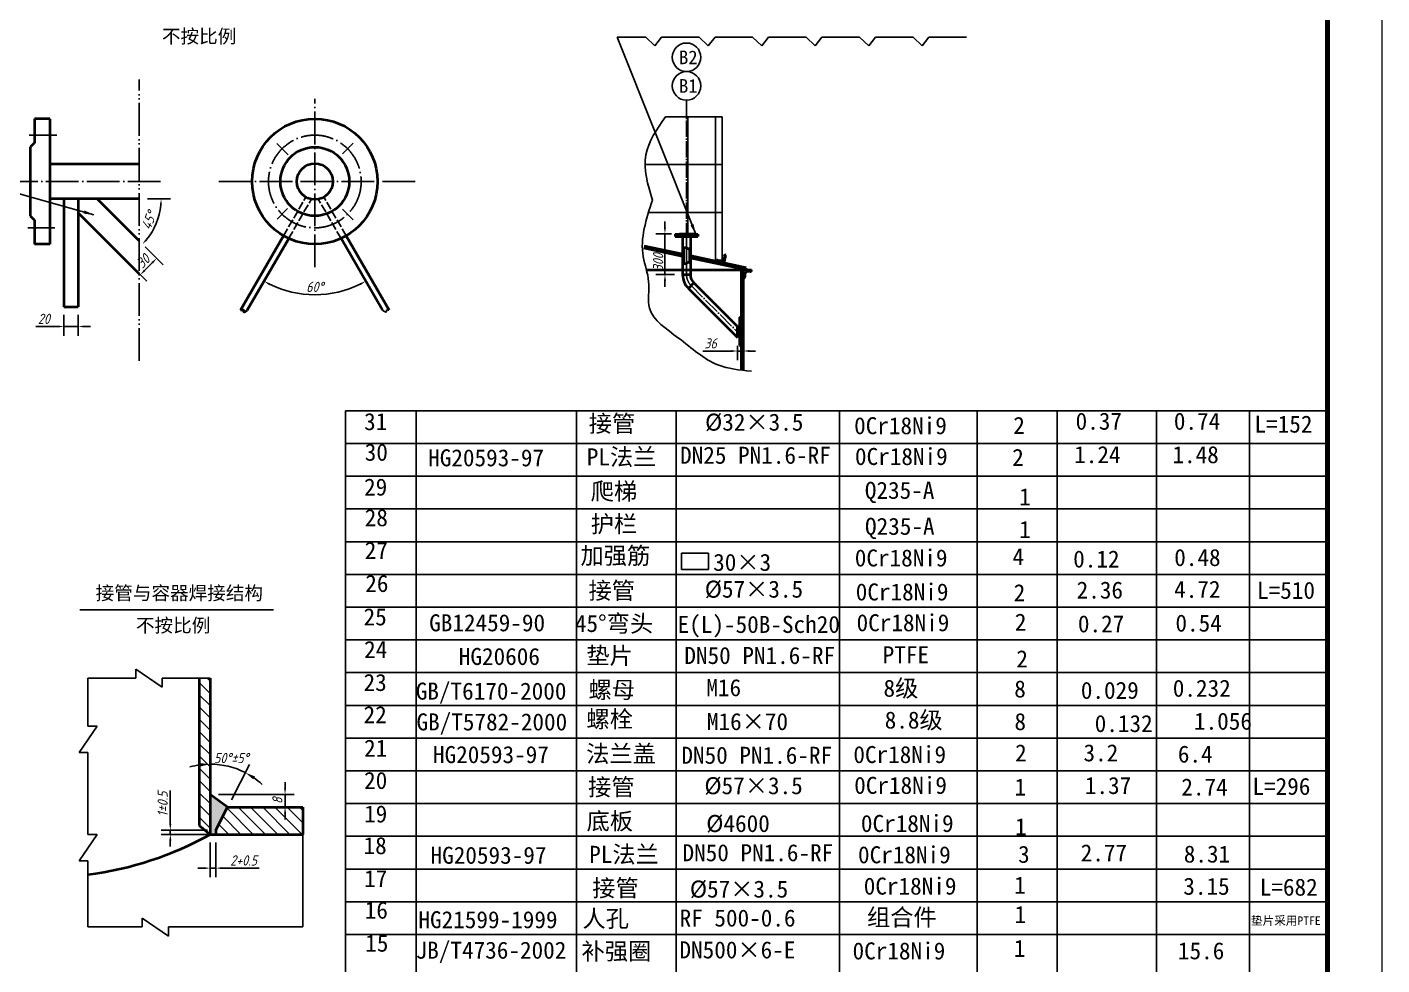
# Model space of a CAD drawing. Header units: millimetres. Extents: x -636 to 32964, y -4723 to 19037.
# Drawn here: x 6228 to 16164, y 1372 to 8249 of the extents above; entities that cross this region are included whole.
import ezdxf

# ---------------------------------------------------------------- set-up
doc = ezdxf.new("R2010")
doc.units = ezdxf.units.MM
doc.header["$LTSCALE"] = 10
for name, pattern in [('ACAD_ISO02W100', [15, 12, -3]), ('ACAD_ISO04W100', [30, 24, -3, 0, -3]), ('ACAD_ISO05W100', [33, 24, -3, 0, -3, 0, -3])]:
    doc.linetypes.add(name, pattern=pattern)
for name, color, linetype in [('双点画线', 6, 'ACAD_ISO05W100'), ('标注', 8, 'Continuous'), ('虚线', 2, 'ACAD_ISO02W100')]:
    doc.layers.add(name, color=color, linetype=linetype)
for name, color, linetype, lineweight in [('图纸内框', 6, 'Continuous', 90), ('图纸外框', 7, 'Continuous', 15), ('点划线', 1, 'ACAD_ISO04W100', 25), ('粗实线', 4, 'Continuous', 40)]:
    doc.layers.add(name, color=color, linetype=linetype, lineweight=lineweight)
doc.styles.add('GB', font='gbeitc.shx', dxfattribs={"bigfont": 'gbcbig.shx'})
doc.styles.get("Standard").update_dxf_attribs({"font": 'SimSun.ttf'})
doc.dimstyles.new('GB', dxfattribs={"dimscale": 30, "dimtxt": 2.5, "dimasz": 2.5, "dimexe": 2.25, "dimexo": 2, "dimtad": 1, "dimdec": 0, "dimtxsty": 'GB', "dimcen": 2.5, "dimadec": 0, "dimazin": 0, "dimtfac": 1, "dimtdec": 0, "dimtmove": 0, "dimatfit": 3, "dimfxl": 0, "dimarcsym": 0})
doc.dimstyles.new('GB$0', dxfattribs={"dimscale": 30, "dimtxt": 2.5, "dimasz": 1.5, "dimexe": 2.25, "dimexo": 2, "dimtad": 1, "dimdec": 0, "dimtxsty": 'GB', "dimcen": 2.5, "dimadec": 0, "dimazin": 0, "dimtfac": 1, "dimtdec": 0, "dimtmove": 0, "dimatfit": 3, "dimfxl": 0, "dimarcsym": 0})
doc.dimstyles.new('GB$2', dxfattribs={"dimscale": 30, "dimtxt": 2.5, "dimasz": 2.5, "dimexe": 2.25, "dimexo": 2, "dimtad": 1, "dimtih": 1, "dimtoh": 1, "dimdec": 0, "dimtxsty": 'GB', "dimcen": 2.5, "dimadec": 0, "dimazin": 0, "dimtfac": 1, "dimtdec": 0, "dimtmove": 0, "dimatfit": 3, "dimfxl": 0, "dimarcsym": 0})

# ---------------------------------------------------------------- blocks, each defined once
blk = doc.blocks.new('*D8')
at = {"layer": 'Defpoints', "color": 0}
for p in [(7570.6, 2622.9), (7698.5, 2529.4), (8119.6, 2529.4)]:
    blk.add_point(p, dxfattribs=at)
at = {"layer": '标注', "color": 0, "lineweight": -2}
for p, q in [((8119.6, 2667.9), (8119.6, 2712.9)), ((7630.6, 2622.9), (8187.1, 2622.9)), ((8119.6, 2622.9), (8119.6, 2529.4)), ((7758.5, 2529.4), (8187.1, 2529.4)), ((8119.6, 2484.4), (8119.6, 2439.4))]:
    blk.add_line(p, q, dxfattribs=at)
at = {"layer": '标注', "color": 0}
for points in [[(8112.1, 2667.9), (8127.1, 2667.9), (8119.6, 2622.9)], [(8112.1, 2484.4), (8127.1, 2484.4), (8119.6, 2529.4)]]:
    blk.add_solid(points, dxfattribs=at)
at = {"layer": '标注', "color": 0, "insert": (8063.3, 2576.2), "char_height": 75, "attachment_point": 5, "rotation": 90, "style": 'GB'}
blk.add_mtext('8', dxfattribs=at)
blk = doc.blocks.new('*D9')
at = {"layer": 'Defpoints', "color": 0}
for p in [(7570.6, 2329.4), (7611.5, 2329.4), (7611.5, 2081.9)]:
    blk.add_point(p, dxfattribs=at)
at = {"layer": '标注', "color": 0, "lineweight": -2}
for p, q in [((7570.6, 2269.4), (7570.6, 2014.4)), ((7611.5, 2269.4), (7611.5, 2014.4)), ((7525.6, 2081.9), (7480.6, 2081.9)), ((7570.6, 2081.9), (7611.5, 2081.9)), ((7656.5, 2081.9), (7929.6, 2081.9))]:
    blk.add_line(p, q, dxfattribs=at)
at = {"layer": '标注', "color": 0}
for points in [[(7525.6, 2089.4), (7525.6, 2074.4), (7570.6, 2081.9)], [(7656.5, 2089.4), (7656.5, 2074.4), (7611.5, 2081.9)]]:
    blk.add_solid(points, dxfattribs=at)
at = {"layer": '标注', "color": 0, "insert": (7815.6, 2138.2), "char_height": 75, "attachment_point": 5, "style": 'GB'}
blk.add_mtext('2+0.5', dxfattribs=at)
blk = doc.blocks.new('*D10')
at = {"layer": 'Defpoints', "color": 0}
for p in [(7278, 2360.3), (7611.5, 2360.3), (7611.5, 2329.4)]:
    blk.add_point(p, dxfattribs=at)
at = {"layer": '标注', "color": 0, "lineweight": -2}
for p, q in [((7278, 2405.3), (7278, 2651.9)), ((7551.5, 2360.3), (7210.5, 2360.3)), ((7551.5, 2329.4), (7210.5, 2329.4)), ((7278, 2329.4), (7278, 2360.3)), ((7278, 2284.4), (7278, 2239.4))]:
    blk.add_line(p, q, dxfattribs=at)
at = {"layer": '标注', "color": 0}
for points in [[(7270.5, 2405.3), (7285.5, 2405.3), (7278, 2360.3)], [(7270.5, 2284.4), (7285.5, 2284.4), (7278, 2329.4)]]:
    blk.add_solid(points, dxfattribs=at)
at = {"layer": '标注', "color": 0, "insert": (7221.8, 2551.1), "char_height": 75, "attachment_point": 5, "rotation": 90, "style": 'GB'}
blk.add_mtext('1%%p0.5', dxfattribs=at)
blk = doc.blocks.new('*D11')
at = {"layer": 'Defpoints', "color": 0}
for p in [(7570.6, 3475.6), (7659.5, 2837.2), (7698.5, 2529.4), (7570.6, 2329.4), (7611.5, 2360.3)]:
    blk.add_point(p, dxfattribs=at)
at = {"layer": '标注', "color": 0, "lineweight": -2}
blk.add_line((7726, 2582.7), (7859.4, 2841.8), dxfattribs=at)
for start, end in [(97.63195, 105.2639), (62.76139, 90), (47.4975, 55.12944)]:
    blk.add_arc((7570.6, 2280.8), 563.5, start, end, dxfattribs=at)
at = {"layer": '标注', "color": 0}
for points in [[(7494.9, 2851.8), (7496.6, 2826.8), (7570.6, 2844.3)], [(7886.3, 2732.4), (7899.2, 2753.8), (7828.5, 2781.8)]]:
    blk.add_solid(points, dxfattribs=at)
at = {"layer": '标注', "color": 0, "insert": (7725.3, 2889.1), "char_height": 75, "attachment_point": 5, "style": 'GB'}
blk.add_mtext('50%%d%%p5%%D', dxfattribs=at)
blk = doc.blocks.new('*D18')
at = {"layer": 'Defpoints', "color": 0}
for p in [(7050.3, 6680.4), (6929.8, 6559.9), (7057.4, 6432.3)]:
    blk.add_point(p, dxfattribs=at)
at = {"layer": '标注', "color": 0, "lineweight": -2}
for p, q in [((7092.7, 6638), (7225.7, 6505.1)), ((6972.2, 6517.5), (7105.2, 6384.5)), ((7146.1, 6521), (7089.3, 6464.1))]:
    blk.add_line(p, q, dxfattribs=at)
at = {"layer": '标注', "color": 0}
for points in [[(7084, 6469.4), (7094.6, 6458.8), (7057.4, 6432.3)], [(7140.8, 6526.3), (7151.4, 6515.7), (7177.9, 6552.8)]]:
    blk.add_solid(points, dxfattribs=at)
at = {"layer": '标注', "color": 0, "insert": (7077.9, 6532.3), "char_height": 75, "attachment_point": 5, "rotation": 45, "style": 'GB'}
blk.add_mtext('30', dxfattribs=at)
blk = doc.blocks.new('*D19')
at = {"layer": 'Defpoints', "color": 0}
for p in [(6393.9, 6988.5), (6742.2, 6988.5), (7050.3, 6988.5), (7050.3, 6680.4), (7148, 6754.3)]:
    blk.add_point(p, dxfattribs=at)
at = {"layer": '标注', "color": 0, "lineweight": -2}
for p, q in [((7110.3, 6988.5), (7278.2, 6988.5)), ((7092.7, 6638), (7121.2, 6609.5))]:
    blk.add_line(p, q, dxfattribs=at)
blk.add_arc((6742.2, 6988.5), 468.5, 320.5054, 354.4946, dxfattribs=at)
at = {"layer": '标注', "color": 0}
for points in [[(7201.1, 6943.9), (7216.1, 6943.2), (7210.7, 6988.5)], [(7109.3, 6685.5), (7098.2, 6695.6), (7073.5, 6657.2)]]:
    blk.add_solid(points, dxfattribs=at)
at = {"layer": '标注', "color": 0, "insert": (7121.2, 6831.5), "char_height": 75, "attachment_point": 5, "rotation": 67.5, "style": 'GB'}
blk.add_mtext('45°', dxfattribs=at)
blk = doc.blocks.new('*D20')
at = {"layer": 'Defpoints', "color": 0}
for p in [(8146.3, 6699.2), (8529.8, 6698.7), (8208.4, 6296.8), (7842.5, 6173), (8833.3, 6173)]:
    blk.add_point(p, dxfattribs=at)
at = {"layer": '标注', "color": 0, "lineweight": -2}
blk.add_arc((8337.9, 7031.1), 745.6, 243.45858, 296.54142, dxfattribs=at)
at = {"layer": '标注', "color": 0}
for points in [[(8001.2, 6357.4), (8008.3, 6370.6), (7965.1, 6385.4)], [(8667.5, 6370.6), (8674.6, 6357.4), (8710.7, 6385.4)]]:
    blk.add_solid(points, dxfattribs=at)
at = {"layer": '标注', "color": 0, "insert": (8337.9, 6343.8), "char_height": 75, "attachment_point": 5, "style": 'GB'}
blk.add_mtext('60°', dxfattribs=at)
blk = doc.blocks.new('*D43')
at = {"layer": 'Defpoints', "color": 0}
for p in [(6498.2, 6198.5), (6602.9, 6198.5), (6498.2, 6053.2)]:
    blk.add_point(p, dxfattribs=at)
at = {"layer": '标注', "color": 0, "lineweight": -2}
for p, q in [((6498.2, 6138.5), (6498.2, 5985.7)), ((6602.9, 6138.5), (6602.9, 5985.7)), ((6453.2, 6053.2), (6292.6, 6053.2)), ((6602.9, 6053.2), (6498.2, 6053.2)), ((6647.9, 6053.2), (6692.9, 6053.2))]:
    blk.add_line(p, q, dxfattribs=at)
at = {"layer": '标注', "color": 0}
for points in [[(6453.2, 6060.7), (6453.2, 6045.7), (6498.2, 6053.2)], [(6647.9, 6060.7), (6647.9, 6045.7), (6602.9, 6053.2)]]:
    blk.add_solid(points, dxfattribs=at)
at = {"layer": '标注', "color": 0, "insert": (6350.4, 6109.4), "char_height": 75, "attachment_point": 5, "style": 'GB'}
blk.add_mtext('20', dxfattribs=at)
blk = doc.blocks.new('*D63')
at = {"layer": 'Defpoints', "color": 0}
for p in [(11014.5, 6733.8), (10905.8, 6433.8), (11035.5, 6433.8)]:
    blk.add_point(p, dxfattribs=at)
at = {"layer": '标注', "color": 0, "lineweight": -2}
for p, q in [((10905.8, 6778.8), (10905.8, 6823.8)), ((10954.5, 6733.8), (10838.3, 6733.8)), ((10905.8, 6733.8), (10905.8, 6433.8)), ((10975.5, 6433.8), (10838.3, 6433.8)), ((10905.8, 6388.8), (10905.8, 6343.8))]:
    blk.add_line(p, q, dxfattribs=at)
at = {"layer": '标注', "color": 0}
for points in [[(10898.3, 6778.8), (10913.3, 6778.8), (10905.8, 6733.8)], [(10898.3, 6388.8), (10913.3, 6388.8), (10905.8, 6433.8)]]:
    blk.add_solid(points, dxfattribs=at)
at = {"layer": '标注', "color": 0, "insert": (10855.6, 6523.4), "char_height": 75, "attachment_point": 5, "rotation": 90, "style": 'GB'}
blk.add_mtext('300', dxfattribs=at)
blk = doc.blocks.new('*D64')
at = {"layer": 'Defpoints', "color": 0}
for p in [(11437.9, 5972.4), (11480, 5940.9), (11480, 5873.4)]:
    blk.add_point(p, dxfattribs=at)
at = {"layer": '标注', "color": 0, "lineweight": -2}
for p, q in [((11392.9, 5873.4), (11182.3, 5873.4)), ((11437.9, 5912.4), (11437.9, 5805.9)), ((11480, 5873.4), (11437.9, 5873.4)), ((11480, 5880.9), (11480, 5805.9)), ((11525, 5873.4), (11570, 5873.4))]:
    blk.add_line(p, q, dxfattribs=at)
at = {"layer": '标注', "color": 0}
for points in [[(11392.9, 5880.9), (11392.9, 5865.9), (11437.9, 5873.4)], [(11525, 5880.9), (11525, 5865.9), (11480, 5873.4)]]:
    blk.add_solid(points, dxfattribs=at)
at = {"layer": '标注', "color": 0, "insert": (11240.1, 5929.6), "char_height": 75, "attachment_point": 5, "style": 'GB'}
blk.add_mtext('36', dxfattribs=at)

msp = doc.modelspace()

# ---------------------------------------------------------------- hatches: boundary and pattern name
at = {"layer": '标注'}
h = msp.add_hatch(dxfattribs=at)
h.set_pattern_fill('ANSI31', color=256, scale=20, angle=90, style=0)
h.set_pattern_definition([(135, (11187.81, 8726.175), (-44.9013, -44.9013), [])])
h.paths.add_polyline_path([(8250.6, 2529.4), (7698.5, 2529.4), (7611.5, 2360.3), (7611.5, 2329.4), (8250.6, 2329.4)])
h.paths.add_polyline_path([(7570.6, 3475.6), (7490.6, 3475.6), (7490.6, 2394.9), (7570.6, 2329.4)])
msp.add_hatch(color=256, dxfattribs=at).paths.add_polyline_path([(7698.5, 2529.4), (7570.6, 2622.9), (7570.6, 2329.4), (7611.5, 2329.4), (7611.5, 2360.3)])

# ---------------------------------------------------------------- linework, layer by layer
at = {"layer": '双点画线'}
msp.add_line((7050.3, 5801.5), (7050.3, 7864.7), dxfattribs=at)
at = {"layer": '图纸内框'}
msp.add_line((15763.9, 18637.3), (15763.9, -4322.7), dxfattribs=at)
at = {"layer": '图纸外框'}
msp.add_line((16163.9, 19037.3), (16163.9, -4722.7), dxfattribs=at)
at = {"layer": '标注'}
for p, q in [((10554.1, 8175.5), (10764.4, 8175.5)), ((10764.4, 8175.5), (10831.6, 8111.2)), ((10831.6, 8111.2), (10880.8, 8175.5)), ((10880.8, 8175.5), (11156.5, 8175.5)), ((11156.5, 8175.5), (11223.7, 8111.2)), ((11223.7, 8111.2), (11272.9, 8175.5)), ((11272.9, 8175.5), (11548.6, 8175.5)), ((11548.6, 8175.5), (11615.8, 8111.2)), ((11615.8, 8111.2), (11665, 8175.5)), ((11665, 8175.5), (11940.8, 8175.5)), ((11940.8, 8175.5), (12008, 8111.2)), ((12008, 8111.2), (12057.2, 8175.5)), ((12057.2, 8175.5), (12332.9, 8175.5)), ((12332.9, 8175.5), (12400.1, 8111.2)), ((12400.1, 8111.2), (12449.3, 8175.5)), ((12449.3, 8175.5), (12725, 8175.5)), ((12725, 8175.5), (12792.2, 8111.2)), ((12792.2, 8111.2), (12841.4, 8175.5)), ((12841.4, 8175.5), (13117.1, 8175.5)), ((10909, 7589.9), (11326.3, 7589.9)), ((11073.4, 6733.8), (11073.4, 7589.9)), ((11073.4, 6733.8), (11073.4, 7589.9)), ((11275.2, 6539.9), (11275.2, 7589.9)), ((11326.3, 6539.9), (11326.3, 7589.9)), ((8141.6, 7313.2), (8060.2, 7394.9)), ((8540.3, 7318.4), (8618.4, 7396.4)), ((10760.3, 7239.9), (11326.3, 7239.9)), ((8138.5, 6917.6), (8061.5, 6840.7)), ((8541.3, 6912.7), (8618.1, 6835.7)), ((10784.8, 6889.9), (11326.3, 6889.9)), ((8563.9, -562.7), (8563.9, 5435.3)), ((8563.9, 5435.3), (15763.9, 5435.3)), ((9081.5, 1835.3), (9081.5, 5435.3)), ((10257.1, 1835.3), (10257.1, 5435.3)), ((10989, 2075.3), (10989, 5435.3)), ((12186.8, -2242.7), (12186.8, 5435.3)), ((13194.4, 4955.3), (13194.4, 5435.3)), ((13781.6, 2077.3), (13781.6, 5435.3)), ((13781.6, 1837.3), (13781.6, 5435.3)), ((14509.7, 1837.3), (14509.7, 5435.3)), ((15194, -2242.7), (15194, 5435.3)), ((8563.9, 5195.3), (15763.9, 5195.3)), ((8563.9, 4955.3), (15763.9, 4955.3)), ((8563.9, 4955.3), (15763.9, 4955.3)), ((13194.4, 4475.3), (13194.4, 4955.3)), ((8563.9, 4715.3), (15763.9, 4715.3)), ((8563.9, 4475.3), (15763.9, 4475.3)), ((13194.4, 1835.3), (13194.4, 4475.3)), ((8563.9, 4235.3), (15763.9, 4235.3)), ((8563.9, 4235.3), (15763.9, 4235.3)), ((8563.9, 4235.3), (15763.9, 4235.3)), ((8563.9, 4235.3), (15763.9, 4235.3)), ((13194.4, 3995.3), (13194.4, 4235.3)), ((6614, 3976.2), (8034, 3976.2)), ((8563.9, 3995.3), (15763.9, 3995.3)), ((8563.9, 3755.3), (15763.9, 3755.3)), ((10257.1, 3515.3), (10257.1, 3755.3)), ((7217.3, 3408), (7024.1, 3540.2)), ((7024.1, 3540.2), (7024.1, 3475.6)), ((8563.9, 3515.3), (15763.9, 3515.3)), ((8563.9, 3515.3), (15763.9, 3515.3)), ((8563.9, 3515.3), (15763.9, 3515.3)), ((7024.1, 3475.6), (6673.8, 3475.6)), ((6673.8, 3475.6), (6673.8, 3122.3)), ((7570.6, 3475.6), (7217.3, 3475.6)), ((7217.3, 3475.6), (7217.3, 3408)), ((8563.9, 3275.3), (15763.9, 3275.3)), ((6741.5, 3122.3), (6609.2, 2929.1)), ((6673.8, 3122.3), (6741.5, 3122.3)), ((8563.9, 3035.3), (15763.9, 3035.3)), ((6609.2, 2929.1), (6673.8, 2929.1)), ((6673.8, 2929.1), (6673.8, 2578.8)), ((8563.9, 2795.3), (15763.9, 2795.3)), ((6673.8, 2578.8), (6673.8, 2328.7)), ((8563.9, 2555.3), (15763.9, 2555.3)), ((6741.5, 2328.7), (6609.2, 2135.5)), ((6673.8, 2328.7), (6741.5, 2328.7)), ((8250.6, 2329.4), (8250.6, 1650.6)), ((8563.9, 2315.3), (15763.9, 2315.3)), ((13194.4, 2075.3), (13194.4, 2315.3)), ((13781.6, 2077.3), (13781.6, 2317.3)), ((13781.6, 2077.3), (13781.6, 2317.3)), ((6609.2, 2135.5), (6673.8, 2135.5)), ((6673.8, 2135.5), (6673.8, 1650.6)), ((8563.9, 2075.3), (15763.9, 2075.3)), ((10989, -324.7), (10989, 2075.3)), ((8563.9, 1835.3), (15763.9, 1835.3)), ((8563.9, 1835.3), (15763.9, 1835.3)), ((8563.9, 1835.3), (15763.9, 1835.3)), ((8563.9, 1835.3), (15763.9, 1835.3)), ((9081.5, -564.7), (9081.5, 1835.3)), ((10257.1, -564.7), (10257.1, 1835.3)), ((10257.1, 1595.3), (10257.1, 1835.3)), ((13194.4, -564.7), (13194.4, 1835.3)), ((13194.4, 1595.3), (13194.4, 1835.3)), ((13781.6, -562.7), (13781.6, 1837.3)), ((13781.6, -562.7), (13781.6, 1837.3)), ((13781.6, 1597.3), (13781.6, 1837.3)), ((13781.6, 1597.3), (13781.6, 1837.3)), ((14509.7, -562.7), (14509.7, 1837.3)), ((7265.5, 1582.9), (7072.3, 1715.2)), ((7072.3, 1715.2), (7072.3, 1650.6)), ((7072.3, 1650.6), (6673.8, 1650.6)), ((7852.2, 1650.6), (7265.5, 1650.6)), ((7265.5, 1650.6), (7265.5, 1582.9)), ((8250.6, 1650.6), (7852.2, 1650.6)), ((8563.9, 1595.3), (15763.9, 1595.3))]:
    msp.add_line(p, q, dxfattribs=at)
msp.add_lwpolyline([(11027.6, 4390.9), (11224, 4390.9), (11224, 4272.1), (11027.6, 4272.1)], close=True, dxfattribs=at)
for centre in [(11063.8, 8027.2), (11063.8, 7817.8)]:
    msp.add_circle(centre, 104.7, dxfattribs=at)
for points in [[(10813.4, 6979.7), (10765.6, 7311.1), (10909, 7589.9)], [(10813.4, 6979.7), (10746, 6565.6), (10786.2, 6382.5), (10792.9, 6188.2), (11005.2, 5968.7), (11293.5, 5772.2), (11539.3, 5725.3)], [(8882.7, 6173), (8864.3, 6173), (8864.3, 6162.3), (8833.3, 6173)]]:
    msp.add_spline(points, degree=3, dxfattribs=at)
at = {"layer": '点划线'}
for p, q in [((8337.9, 6488.4), (8337.9, 7723.2)), ((6446.1, 7456.5), (6242.2, 7456.5)), ((7206, 7116.5), (6178, 7116.5)), ((7633.1, 7116.5), (9099.4, 7116.5)), ((6430.7, 6776.5), (6233.4, 6776.5)), ((11001.5, 6733.4), (11001.5, 6708.6)), ((11064, 6745.8), (11064, 6702.7)), ((11126.5, 6735.3), (11126.5, 6707.9))]:
    msp.add_line(p, q, dxfattribs=at)
at = {"layer": '点划线', "ltscale": 0.5}
for p, q in [((11063.8, 7713.1), (11063.8, 6433.8)), ((11064, 6772.2), (11064, 6433.8)), ((11097.4, 6353.1), (11437.9, 6012.7))]:
    msp.add_line(p, q, dxfattribs=at)
at = {"layer": '点划线'}
msp.add_circle((8337.9, 7116.5), 340, dxfattribs=at)
at = {"layer": '点划线', "ltscale": 0.5}
msp.add_arc((11178, 6433.8), 114, 180, 225, dxfattribs=at)
at = {"layer": '粗实线'}
for p, q in [((6393.9, 7576.5), (6281.9, 7576.5)), ((6281.9, 7576.5), (6281.9, 7400.5)), ((6393.9, 7576.5), (6393.9, 6656.5)), ((6281.9, 7400.5), (6249.9, 7368.5)), ((6249.9, 7368.5), (6249.9, 6864.5)), ((7050.3, 7244.5), (6393.9, 7244.5)), ((7050.3, 6988.5), (6393.9, 6988.5)), ((6498.2, 6988.5), (6498.2, 6198.5)), ((6602.9, 6988.5), (6602.9, 6198.5)), ((7050.3, 6680.4), (6742.2, 6988.5)), ((6249.9, 6864.5), (6281.9, 6832.5)), ((7050.3, 6439.4), (6602.9, 6886.8)), ((6281.9, 6832.5), (6281.9, 6656.5)), ((7793.1, 6173), (8107.9, 6718.2)), ((7842.5, 6173), (8146.3, 6699.2)), ((8833.3, 6173), (8529.8, 6698.7)), ((8882.7, 6173), (8568, 6718.2)), ((10981.5, 6729.8), (11010.5, 6729.8)), ((10981.5, 6729.8), (10981.5, 6713.8)), ((10981.5, 6713.8), (11146.5, 6713.8)), ((11010.5, 6729.8), (11014.5, 6733.8)), ((11010.5, 6729.8), (11117.5, 6729.8)), ((11014.5, 6733.8), (11113.5, 6733.8)), ((11035.5, 6713.8), (11035.5, 6433.8)), ((11035.5, 6713.8), (11092.5, 6713.8)), ((11092.5, 6713.8), (11092.5, 6433.8)), ((11117.5, 6729.8), (11113.5, 6733.8)), ((11117.5, 6729.8), (11146.5, 6729.8)), ((11146.5, 6729.8), (11146.5, 6713.8)), ((6393.9, 6656.5), (6281.9, 6656.5)), ((11035.5, 6567), (10750, 6627.7)), ((11035.5, 6583.4), (10753, 6643.5)), ((11042.5, 6629.3), (11042.5, 6518.2)), ((11085.5, 6625.5), (11085.5, 6522)), ((11502.4, 6484.2), (11092.5, 6571.3)), ((11335, 6552.5), (11338.7, 6570.1)), ((11340, 6518.7), (11352.5, 6577.4)), ((10766.6, 6468.5), (11035.5, 6468.5)), ((10766.6, 6468.5), (11464, 6468.5)), ((11499, 6468.5), (11092.5, 6554.9)), ((11092.5, 6468.5), (11480, 6468.5)), ((11340, 6518.7), (11281.4, 6531.1)), ((11293.6, 6540.8), (11311.2, 6537.1)), ((11464, 6468.5), (11464, 5733.7)), ((11480, 6468.5), (11480, 5731.7)), ((11480, 6468.5), (11480, 6348.5)), ((11480, 6468.5), (11540, 6468.5)), ((11480, 6468.5), (11480, 6408.5)), ((11499, 6468.5), (11502.4, 6484.2)), ((11035.5, 6433.8), (11092.5, 6433.8)), ((11077.3, 6333), (11117.6, 6373.3)), ((11117.6, 6373.3), (11437.9, 6053)), ((11492, 6436.5), (11492, 6418.5)), ((11530, 6456.5), (11512, 6456.5)), ((11077.3, 6333), (11437.9, 5972.4)), ((6498.2, 6198.5), (6602.9, 6198.5)), ((11452, 6121), (11452, 5913.7)), ((11452, 6121), (11464, 6121)), ((11437.9, 5972.4), (11437.9, 6053)), ((11452, 5913.7), (11464, 5913.7)), ((7490.6, 3475.6), (7490.6, 2394.9)), ((7570.6, 3475.6), (7570.6, 2329.4)), ((7698.5, 2529.4), (7570.6, 2622.9)), ((7611.5, 2360.3), (7698.5, 2529.4)), ((7698.5, 2529.4), (8250.6, 2529.4)), ((8250.6, 2529.4), (8250.6, 2329.4)), ((7490.6, 2394.9), (7570.6, 2329.4)), ((7570.6, 2329.4), (8250.6, 2329.4)), ((7611.5, 2360.3), (7611.5, 2329.4))]:
    msp.add_line(p, q, dxfattribs=at)
for radius in [460, 252, 132]:
    msp.add_circle((8337.9, 7116.5), radius, dxfattribs=at)
for centre, radius, start, end in [((11348.5, 6568), 10, 66.46304, 168), ((11291.6, 6531), 10, 78, 179.53696), ((11315.4, 6556.6), 20, 258, 348), ((11530, 6466.5), 10, 270, 11.53696), ((11178, 6433.8), 142.5, 180, 225), ((11178, 6433.8), 85.5, 180, 225), ((11482, 6418.5), 10, 258.46304, 0), ((11512, 6436.5), 20, 90, 180), ((6353.9, 4516.6), 2502.8, 277.34397, 299.08692)]:
    msp.add_arc(centre, radius, start, end, dxfattribs=at)
for points in [[(11035.5, 6626.5), (11049.3, 6631.6), (11064, 6631.6), (11083, 6623.2), (11089, 6627.9), (11092.5, 6627.9)], [(11035.5, 6521), (11049.3, 6515.9), (11064, 6515.9), (11083, 6524.3), (11089, 6519.6), (11092.5, 6519.6)], [(7793.1, 6173), (7814.6, 6173), (7814.6, 6163), (7842.5, 6173)]]:
    msp.add_spline(points, degree=3, dxfattribs=at)
at = {"layer": '虚线', "ltscale": 0.5}
for p, q in [((8107.9, 6718.2), (8271.9, 7002.2)), ((8145.9, 6698.5), (8312.5, 6987)), ((8529.9, 6698.5), (8363.4, 6987)), ((8568, 6718.2), (8404, 7002.2))]:
    msp.add_line(p, q, dxfattribs=at)

# ---------------------------------------------------------------- texts
at = {"layer": '标注'}
for s, height, p in [('接管', 125, (10346.9, 5279.6)), ('%%C32×3.5', 125, (11199.8, 5289.6)), ('0Cr18Ni9', 125, (12293.1, 5263.4)), ('2', 125, (13460.4, 5265.9)), ('0.37', 125, (13917.5, 5296.4)), ('0.74', 125, (14638, 5296.2)), ('L=152', 125, (15229.4, 5275.1)), ('PL法兰', 125, (10332.3, 5034.9)), ('DN25 PN1.6-RF', 125, (11016.7, 5046.7)), ('0Cr18Ni9', 125, (12299.3, 5037.6)), ('1.24', 125, (13906.9, 5051.3)), ('1.48', 125, (14627.4, 5051.1)), ('HG20593-97', 125, (9168.9, 5028.1)), ('2', 125, (13452.5, 5031.3)), ('爬梯', 125, (10361, 4782.9)), ('Q235-A', 125, (12371.6, 4789.6)), ('1', 125, (13503.3, 4742.4)), ('护栏', 125, (10361, 4542.9)), ('Q235-A', 125, (12373, 4525.8)), ('1', 125, (13503.3, 4502.4)), ('加强筋', 125, (10286, 4311)), ('30×3', 125, (11259.2, 4261.6)), ('0Cr18Ni9', 125, (12297.9, 4293.8)), ('4', 125, (13454.6, 4303.3)), ('0.12', 125, (13899.7, 4285.9)), ('0.48', 125, (14640.9, 4297)), ('接管', 125, (10344.7, 4054.9)), ('%%C57×3.5', 125, (11197.6, 4064.9)), ('0Cr18Ni9', 125, (12304.9, 4044.5)), ('2.36', 125, (13925, 4058.4)), ('4.72', 125, (14640.3, 4063.9)), ('L=510', 125, (15248, 4056.3)), ('2', 125, (13463.1, 4038.8)), ('GB12459-90', 125, (9176.4, 3818.2)), ('45%%D弯头', 125, (10245, 3813.2)), ('E(L)-50B-Sch20', 125, (10998.6, 3806.4)), ('0Cr18Ni9', 125, (12311.1, 3818.7)), ('2', 125, (13471.8, 3823.3)), ('0.27', 125, (13934.4, 3810.7)), ('0.54', 125, (14649.6, 3816.2)), ('HG20606', 125, (9393.7, 3571.5)), ('垫片', 125, (10329.1, 3578.3)), ('DN50 PN1.6-RF', 125, (11048.1, 3578.6)), ('PTFE', 125, (12502.3, 3583.5)), ('2', 125, (13482.8, 3554.3)), ('8级', 125, (12508.6, 3338.6)), ('GB/T6170-2000', 125, (9077.9, 3317.4)), ('螺母', 125, (10344.9, 3327.2)), ('M16', 125, (11209.2, 3342.7)), ('8', 125, (13467.4, 3333.2)), ('0.029', 125, (13955.8, 3323)), ('0.232', 125, (14630.2, 3338.3)), ('GB/T5782-2000', 125, (9083.4, 3091.5)), ('螺栓', 125, (10329.7, 3112.5)), ('M16×70', 125, (11213.4, 3094)), ('8.8级', 125, (12517.4, 3105.3)), ('8', 125, (13468.9, 3093.9)), ('0.132', 125, (14057.5, 3079.6)), ('1.056', 125, (14785.7, 3096.8)), ('法兰盖', 125, (10327.8, 2858.4)), ('0Cr18Ni9', 125, (12287.5, 2852.2)), ('2', 125, (13473.5, 2863.9)), ('3.2', 125, (13975.3, 2864.9)), ('HG20593-97', 125, (9204.3, 2852)), ('DN50 PN1.6-RF', 125, (11026.4, 2847)), ('6.4', 125, (14667.4, 2855.7)), ('接管', 125, (10342.1, 2613.8)), ('%%C57×3.5', 125, (11194.9, 2623.8)), ('0Cr18Ni9', 125, (12293.7, 2626.4)), ('1', 125, (13468.9, 2613.9)), ('1.37', 125, (13985.3, 2625.2)), ('2.74', 125, (14692.8, 2614.2)), ('L=296', 125, (15214.3, 2619)), ('底板', 125, (10330.9, 2364)), ('%%C4600', 125, (11208.5, 2346.7)), ('0Cr18Ni9', 125, (12342.9, 2346.9)), ('1', 125, (13473.2, 2323.5)), ('HG20593-97', 125, (9186.6, 2113.6)), ('PL法兰', 125, (10350, 2120.4)), ('DN50 PN1.6-RF', 125, (11034.4, 2132.3)), ('0Cr18Ni9', 125, (12321.6, 2117.3)), ('3', 125, (13495.5, 2120.9)), ('2.77', 125, (13954.8, 2131.2)), ('8.31', 125, (14710.9, 2122.8)), ('接管', 125, (10372.8, 1873.4)), ('%%C57×3.5', 125, (11088.3, 1865.9)), ('0Cr18Ni9', 125, (12363.7, 1887.6)), ('1', 125, (13466.5, 1895.1)), ('3.15', 125, (14707.3, 1886.5)), ('L=682', 125, (15267.9, 1880)), ('人孔', 125, (10300.7, 1649.5)), ('组合件', 125, (12387.3, 1659.1)), ('1', 125, (13469.5, 1679.8)), ('HG21599-1999', 125, (9097.7, 1641.2)), ('RF 500-0.6', 125, (11013.1, 1653.5)), ('垫片采用PTFE', 62.5, (15203.4, 1665.4)), ('JB/T4736-2002', 125, (9077.2, 1417.8)), ('补强圈', 125, (10294.1, 1410.2)), ('DN500×6-E', 125, (11012.1, 1420)), ('0Cr18Ni9', 125, (12281.6, 1412.3)), ('1', 125, (13463.8, 1431.2)), ('15.6', 125, (14667.9, 1413.4))]:
    msp.add_text(s, height=height, dxfattribs=at).set_placement(p)
at = {"layer": '标注', "attachment_point": 1}
for s, insert, char_height, width in [('不按比例', (7216.3, 8231.2), 100, 737.646), ('B2', (11008.9, 8076.7), 100, 368.331), ('B1', (11008.9, 7867.3), 100, 368.331), (' 31', (8614.1, 5418.4), 125, 517.596), (' 30', (8618.7, 5193.9), 125, 517.596), (' 29', (8614.1, 4938.4), 125, 517.596), (' 28', (8618.7, 4713.9), 125, 517.596), (' 27', (8618.7, 4473.9), 125, 517.596), (' 26', (8622.6, 4231.8), 125, 517.596), ('接管与容器焊接结构', (6730.3, 4149.1), 100, 2155.541), (' 25', (8610.2, 3986.9), 125, 517.596), ('不按比例', (7025.8, 3911.9), 100, 737.646), (' 24', (8614.1, 3747.3), 125, 517.596), (' 23', (8610.2, 3505.8), 125, 517.596), (' 22', (8610.2, 3269.4), 125, 517.596), (' 21', (8614.1, 3024.2), 125, 517.596), (' 20', (8614.1, 2787.3), 125, 517.596), (' 19', (8614.1, 2541.6), 125, 517.596), (' 18', (8610.2, 2309.4), 125, 517.596), (' 17', (8614.1, 2067.3), 125, 517.596), (' 16', (8618.7, 1836.4), 125, 517.596), (' 15', (8622.6, 1594.3), 125, 517.596)]:
    msp.add_mtext(s, dxfattribs=dict(at, insert=insert, char_height=char_height, width=width))

# ---------------------------------------------------------------- dimensions: what is measured, and where the dimension line sits
at = {"layer": '标注'}
dim = msp.add_angular_dim_2l(base=(7148, 6754.3), line1=((7050.3, 6988.5), (6393.9, 6988.5)), line2=((7050.3, 6680.4), (6742.2, 6988.5)), dimstyle='GB$2', override={"dimasz": 1.5, "dimtih": 0, "dimtoh": 0, "dimtmove": 2}, dxfattribs=at)
dim.commit()
dim.dimension.update_dxf_attribs({"geometry": '*D19', "text_midpoint": (7121.2, 6831.5)})
dim = msp.add_linear_dim(base=(10905.8, 6433.8), p1=(11014.5, 6733.8), p2=(11035.5, 6433.8), angle=90, dimstyle='GB$0', override={"dimtmove": 2}, dxfattribs=at)
dim.commit()
dim.dimension.update_dxf_attribs({"geometry": '*D63', "text_midpoint": (10855.6, 6523.4), "dimtype": 160})
for base, p1, p2, angle, text, picture, middle, dimtype in [((7057.4, 6432.3), (7050.3, 6680.4), (6929.8, 6559.9), 225, '30', '*D18', (7117.7, 6492.5), 161), ((7278, 2360.3), (7611.5, 2329.4), (7611.5, 2360.3), 90, '1%%p0.5', '*D10', (7278, 2551.1), 160), ((8119.6, 2529.4), (7570.6, 2622.9), (7698.5, 2529.4), 90, '8', '*D8', (8119.6, 2576.2), 160)]:
    dim = msp.add_linear_dim(base=base, p1=p1, p2=p2, angle=angle, text=text, dimstyle='GB$0', dxfattribs=at)
    dim.commit()
    dim.dimension.update_dxf_attribs({"geometry": picture, "text_midpoint": middle, "dimtype": dimtype})
dim = msp.add_angular_dim_2l(base=(8208.4, 6296.8), line1=((8833.3, 6173), (8529.8, 6698.7)), line2=((7842.5, 6173), (8146.3, 6699.2)), dimstyle='GB$2', override={"dimasz": 1.5, "dimtih": 0, "dimtoh": 0}, dxfattribs=at)
dim.commit()
dim.dimension.update_dxf_attribs({"geometry": '*D20', "text_midpoint": (8337.9, 6285.5), "dimtype": 162})
for base, p1, p2, text, picture, middle in [((6498.2, 6053.2), (6602.9, 6198.5), (6498.2, 6198.5), '20', '*D43', (6350.4, 6109.4)), ((7611.5, 2081.9), (7570.6, 2329.4), (7611.5, 2329.4), '2+0.5', '*D9', (7815.6, 2138.2))]:
    dim = msp.add_linear_dim(base=base, p1=p1, p2=p2, text=text, dimstyle='GB$0', dxfattribs=at)
    dim.commit()
    dim.dimension.update_dxf_attribs({"geometry": picture, "text_midpoint": middle})
dim = msp.add_linear_dim(base=(11480, 5873.4), p1=(11437.9, 5972.4), p2=(11480, 5940.9), text='36', dimstyle='GB$0', dxfattribs=at)
dim.commit()
dim.dimension.update_dxf_attribs({"geometry": '*D64', "text_midpoint": (11240.1, 5873.4), "dimtype": 160})
dim = msp.add_angular_dim_2l(base=(7659.5, 2837.2), line1=((7570.6, 3475.6), (7570.6, 2329.4)), line2=((7611.5, 2360.3), (7698.5, 2529.4)), text='50%%d%%p5%%D', dimstyle='GB$2', override={"dimtmove": 2}, dxfattribs=at)
dim.commit()
dim.dimension.update_dxf_attribs({"geometry": '*D11', "text_midpoint": (7725.3, 2889.1), "dimtype": 162})

# ---------------------------------------------------------------- leaders
for points in [[(11131.8, 6729.8), (10554.1, 8175.5)], [(6717.4, 6872.2), (5837.4, 7120.4), (5572.5, 7120.4)]]:
    msp.add_leader(points, dimstyle='GB', override={"dimgap": 0.625, "dimtad": 0}, dxfattribs=at)

doc.saveas('drawing.dxf')
